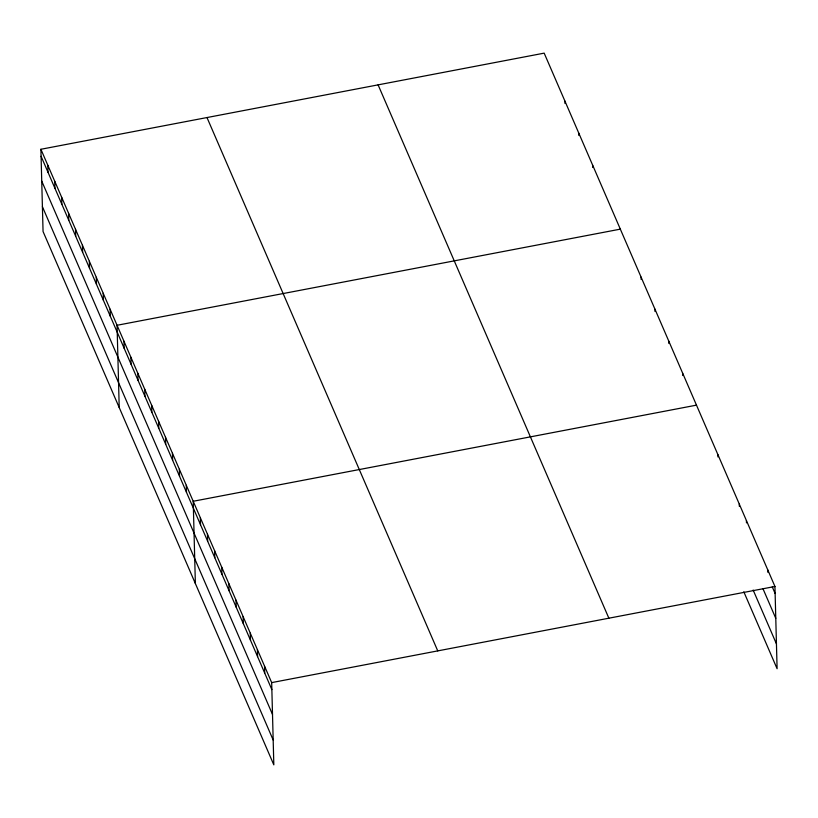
<?xml version="1.0" encoding="UTF-8"?>
<svg xmlns="http://www.w3.org/2000/svg" width="818" height="818" viewBox="0 0 818 818"><rect width="100%" height="100%" fill="white"/><g stroke="black" fill="none" stroke-linecap="round" stroke-linejoin="round"><path stroke-width="1.23" d="M40.9 149.275L271.678 682.611L273.825 764.861L43.057 231.525L40.9 149.275L544.175 53.139L774.943 586.475L777.1 668.725L743.818 591.803M620.33 229.142L117.056 325.278L119.213 407.528M696.486 405.145L193.212 501.27L195.369 583.531M271.678 682.611L774.943 586.475M772.274 586.895L775.127 593.49M762.938 588.643L775.781 618.316M753.153 590.044L776.446 643.899M378.09 84.857L608.868 618.203M206.985 117.547L437.753 650.883M41.084 156.279L271.862 689.615M41.738 181.105L272.506 714.451M42.403 206.688L273.181 740.034M767.816 569.993L767.877 572.334M746.415 520.534L746.476 522.876M739.278 504.052L739.339 506.393M717.887 454.593L717.948 456.935M682.641 373.141L682.703 375.482M668.787 341.147L668.848 343.478M654.942 309.143L655.003 311.474M641.097 277.138L641.159 279.48M592.631 165.144L592.692 167.475M578.786 133.14L578.847 135.471M564.941 101.135L565.003 103.477M264.541 666.128L264.725 673.132M257.404 649.635L257.588 656.649M250.277 633.152L250.461 640.167M243.14 616.67L243.324 623.674M236.013 600.187L236.187 607.191M228.876 583.704L229.06 590.708M221.739 567.211L221.923 574.226M214.613 550.729L214.797 557.743M207.475 534.246L207.66 541.25M200.349 517.763L200.522 524.767M186.289 485.279L186.473 492.283M179.367 469.276L179.551 476.281M172.445 453.274L172.629 460.278M165.522 437.272L165.706 444.286M158.59 421.27L158.774 428.284M151.667 405.278L151.851 412.282M144.745 389.276L144.929 396.28M137.823 373.274L138.007 380.278M130.9 357.272L131.084 364.286M123.978 341.27L124.162 348.284M110.133 309.276L110.318 316.28M103.211 293.273L103.395 300.278M96.289 277.271L96.473 284.286M89.367 261.269L89.551 268.284M82.444 245.267L82.618 252.281M75.512 229.275L75.696 236.279M68.589 213.273L68.773 220.277M61.667 197.271L61.851 204.275M54.745 181.269L54.929 188.283M47.822 165.267L48.006 172.281"/></g></svg>
